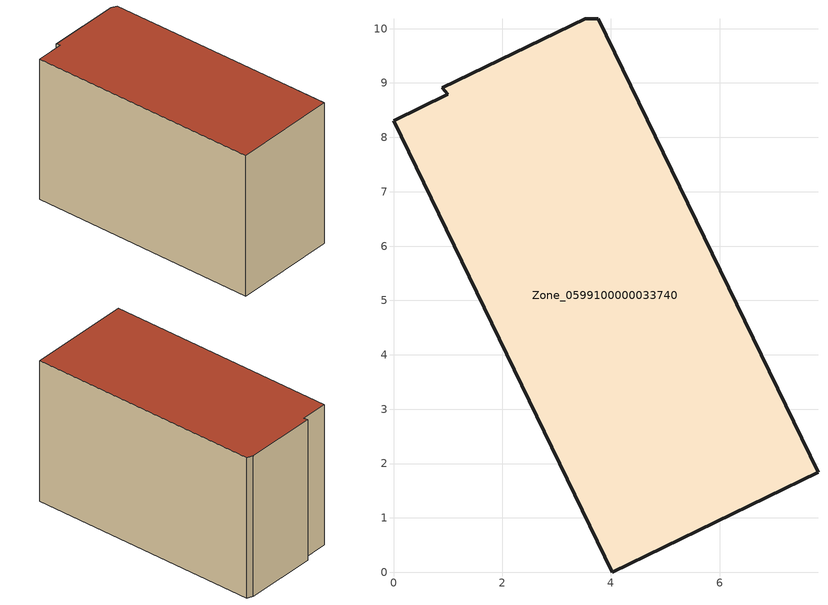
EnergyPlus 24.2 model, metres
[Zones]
Zone_0599100000033740
 floor ground (C_G): 0,8.3 1,8.79 0.9,8.91 3.52,10.18 3.77,10.18 7.81,1.84 4.02,0 z0
 wall outside (C_F): 1,8.79 0,8.3 4.02,0 7.81,1.84 3.77,10.18 3.52,10.18 0.9,8.91 1,8.79 z0:5.8
 roof outside (C_R): 3.77,10.18 3.52,10.18 0.9,8.91 1,8.79 0,8.3 4.02,0 7.81,1.84 z5.8
[BUILDING]
Pand.0599100000033740: North Axis=0; Terrain=City; Loads Convergence Tolerance Value=0.04; Temperature Convergence Tolerance Value=0.4; Solar Distribution=FullExterior; Maximum Number of Warmup Days=25; Minimum Number of Warmup Days=1
[Site:Location]
Rotterdam.The.Hague.AP_ZH_NLD Design_Conditions: Latitude=51.96; Longitude=4.45; Time Zone=1; Elevation=-4.5
[SITE:GROUNDTEMPERATURE:BUILDINGSURFACE]
18, 18, 18, 18, 18, 18, 18, 18, 18, 18, 18, 18
[MATERIAL] Thermal Absorptance=0.9; Solar Absorptance=0.7; Visible Absorptance=0.7
Name | Roughness | Thickness | Conductivity | Density | Specific Heat
G.TI.1946-1964 | MediumSmooth | 0.15 | 1 | 540 | 1210
F.TI.1946-1964 | Rough | 0.3 | 0.857143 | 1920 | 840
R.TI.1946-1964 | MediumRough | 0.2 | 0.277778 | 1500 | 1000
[CONSTRUCTION]
C_G: G.TI.1946-1964
C_F: F.TI.1946-1964
C_R: R.TI.1946-1964
[ZONE]
Zone_0599100000033740: Type=1; Multiplier=1; Ceiling Height=Autocalculate; Volume=Autocalculate; Floor Area=autocalculate; Part of Total Floor Area=Yes
[ZONEINFILTRATION:DESIGNFLOWRATE]
Infil_Zone_0599100000033740: Zone or ZoneList or Space or SpaceList=Zone_0599100000033740; Schedule=AlwaysOn; Design Flow Rate Calculation Method=Flow/Area; Flow Rate per Floor Area=0.003; Constant Term Coefficient=1; Temperature Term Coefficient=0; Velocity Term Coefficient=0; Velocity Squared Term Coefficient=0
[HVACTEMPLATE:ZONE:IDEALLOADSAIRSYSTEM]
Zone_0599100000033740: Maximum Heating Supply Air Temperature=50; Minimum Cooling Supply Air Temperature=13; Maximum Heating Supply Air Humidity Ratio=0.0156; Minimum Cooling Supply Air Humidity Ratio=0.0077; Heating Limit=NoLimit; Cooling Limit=NoLimit; Dehumidification Control Type=ConstantSensibleHeatRatio; Cooling Sensible Heat Ratio=0.7; Dehumidification Setpoint=60; Humidification Control Type=None; Humidification Setpoint=30; Outdoor Air Method=None; Outdoor Air Flow Rate per Person=0.00944; Outdoor Air Flow Rate per Zone Floor Area=0; Outdoor Air Flow Rate per Zone=0; Demand Controlled Ventilation Type=None; Outdoor Air Economizer Type=NoEconomizer; Heat Recovery Type=None; Sensible Heat Recovery Effectiveness=0.7; Latent Heat Recovery Effectiveness=0.65
[ZONECONTROL:THERMOSTAT]
ThermostatControl_Zone_0599100000033740: Zone or ZoneList=Zone_0599100000033740; Control Type Schedule=DualSetpointControlType; Control 1=Thermostat_Zone_0599100000033740; Temperature Difference Between Cutout And Setpoint=0
[THERMOSTATSETPOINT:DUALSETPOINT]
Thermostat_Zone_0599100000033740: Heating Setpoint Temperature Schedule=HeatingSetpoint_Zone_0599100000033740; Cooling Setpoint Temperature Schedule=CoolingSetpoint_Zone_0599100000033740
[SCHEDULE:COMPACT]
HeatingSetpoint_Zone_0599100000033740: Through: 12/31, For: AllDays, Until: 24:00, 21
CoolingSetpoint_Zone_0599100000033740: Through: 12/31, For: AllDays, Until: 24:00, 24
DualSetpointControlType: Through: 12/31, For: AllDays, Until: 24:00, 4
AlwaysOn: Through: 12/31, For: AllDays, Until: 24:00, 1
